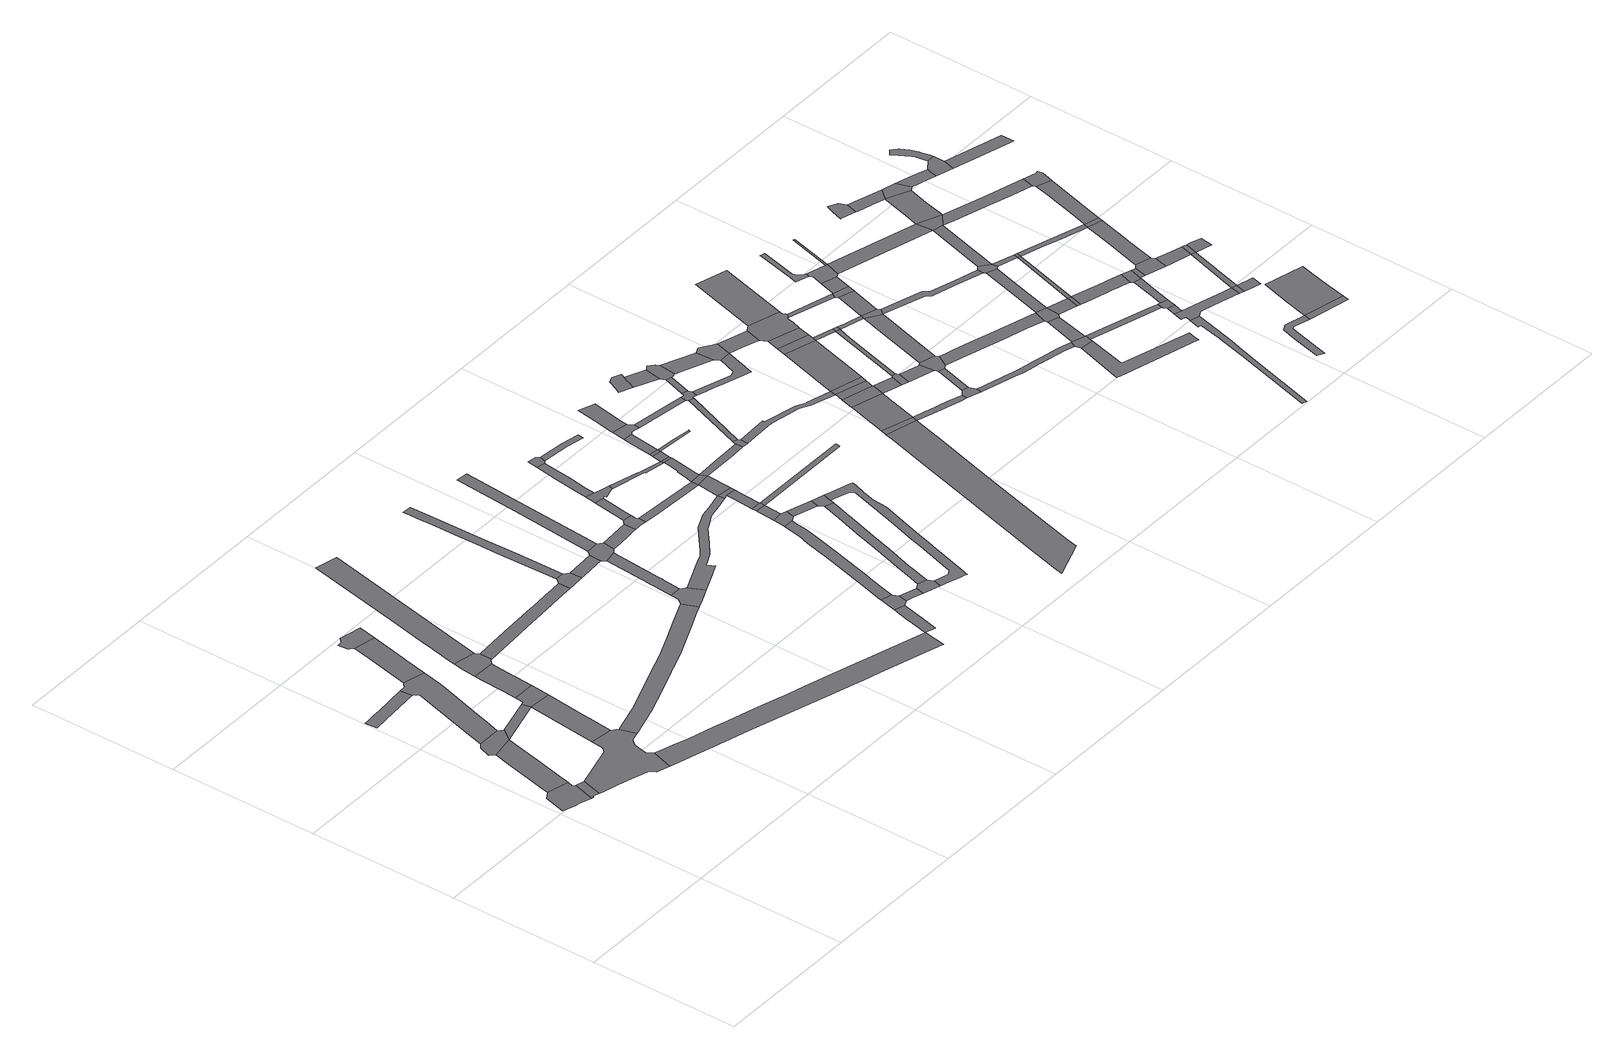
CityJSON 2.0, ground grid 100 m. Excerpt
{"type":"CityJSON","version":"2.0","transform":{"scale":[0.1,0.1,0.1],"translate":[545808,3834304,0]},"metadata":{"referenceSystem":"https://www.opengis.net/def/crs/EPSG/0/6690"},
"CityObjects":{
"road1":{"type":"Road","geometry":[{"type":"MultiSurface","lod":"1","boundaries":[[[0,1,2,3,4,5,6,7,8]]]}]},
"road2":{"type":"Road","attributes":{"RoadStructureAttribute.sectionType":"1"},"geometry":[{"type":"MultiSurface","lod":"1","boundaries":[[[6,5,9,10,11,12]]]}]},
"road3":{"type":"Road","attributes":{"RoadStructureAttribute.sectionType":"1"},"geometry":[{"type":"MultiSurface","lod":"1","boundaries":[[[13,14,15,16,17,18,19,20,0,8]]]}]},
"road4":{"type":"Road","geometry":[{"type":"MultiSurface","lod":"1","boundaries":[[[21,22,23,24,25,17,16,26,27]]]}]},
"road5":{"type":"Road","geometry":[{"type":"MultiSurface","lod":"1","boundaries":[[[28,29,30,12,11,31,32,33,34,35,36,37,38,39,40,41,42,43,44,45,46,47,48,49,50]]]}]},
"road6":{"type":"Road","attributes":{"RoadStructureAttribute.sectionType":"1"},"geometry":[{"type":"MultiSurface","lod":"1","boundaries":[[[51,52,53,54,55,56,57,58]]]}]},
"road7":{"type":"Road","attributes":{"RoadStructureAttribute.sectionType":"1"},"geometry":[{"type":"MultiSurface","lod":"1","boundaries":[[[59,60,51,58,61,62,63,21,27,64,65,66,67,68]]]}]},
"road8":{"type":"Road","attributes":{"RoadStructureAttribute.sectionType":"1"},"geometry":[{"type":"MultiSurface","lod":"1","boundaries":[[[69,26,16,70,71]]]}]},
"road9":{"type":"Road","attributes":{"RoadStructureAttribute.sectionType":"1"},"geometry":[{"type":"MultiSurface","lod":"1","boundaries":[[[71,72,73,74,28,50,75,76,77]]]}]},
"road10":{"type":"Road","geometry":[{"type":"MultiSurface","lod":"1","boundaries":[[[78,79,80,81,82,69,71,77,83]]]}]},
"road11":{"type":"Road","geometry":[{"type":"MultiSurface","lod":"1","boundaries":[[[84,85,59,68,86,87,88,89]]]}]},
"road12":{"type":"Road","attributes":{"RoadStructureAttribute.sectionType":"1"},"geometry":[{"type":"MultiSurface","lod":"1","boundaries":[[[90,91,92,78,83,93,94,95,96,97]]]}]},
"road13":{"type":"Road","geometry":[{"type":"MultiSurface","lod":"1","boundaries":[[[98,99,100,101,102,103,104,84,89,105]]]}]},
"road14":{"type":"Road","geometry":[{"type":"MultiSurface","lod":"1","boundaries":[[[106,107,108,109,90,97,110,111,112,113]]]}]},
"road15":{"type":"Road","attributes":{"RoadStructureAttribute.sectionType":"1"},"geometry":[{"type":"MultiSurface","lod":"1","boundaries":[[[114,115,116,117,118,119,106,113,120,121]]]}]},
"road16":{"type":"Road","attributes":{"RoadStructureAttribute.sectionType":"1"},"geometry":[{"type":"MultiSurface","lod":"1","boundaries":[[[122,123,124,125,126,127,128,129,130,131,132,133,41,40,134,135,136,137,138,139,140,141,142,143,144,145,146,147]]]}]},
"road17":{"type":"Road","attributes":{"RoadStructureAttribute.sectionType":"1"},"geometry":[{"type":"MultiSurface","lod":"1","boundaries":[[[148,149,150,151,152,153,154,155,48,47,156,157,158,159,160,161,162,163,164,165,166,167,168,169,170]]]}]},
"road18":{"type":"Road","attributes":{"RoadStructureAttribute.sectionType":"1"},"geometry":[{"type":"MultiSurface","lod":"1","boundaries":[[[171,172,173,174,175,176,177,112,111,178,179,180,181,182,183,184,185]]]}]},
"road19":{"type":"Road","geometry":[{"type":"MultiSurface","lod":"1","boundaries":[[[186,187,188,189,171,185,190,191,192]]]}]},
"road20":{"type":"Road","geometry":[{"type":"MultiSurface","lod":"1","boundaries":[[[193,194,195,148,170,196,197,198,199,200]]]}]},
"road21":{"type":"Road","attributes":{"RoadStructureAttribute.sectionType":"1"},"geometry":[{"type":"MultiSurface","lod":"1","boundaries":[[[201,192,191,202,203,204]]]}]},
"road22":{"type":"Road","attributes":{"RoadStructureAttribute.sectionType":"1"},"geometry":[{"type":"MultiSurface","lod":"1","boundaries":[[[205,206,207,208,209,210,211,212,213,187,186,214,215,216,217,218,219]]]}]},
"road23":{"type":"Road","attributes":{"RoadStructureAttribute.sectionType":"1"},"geometry":[{"type":"MultiSurface","lod":"1","boundaries":[[[220,221,222,223,224,225,226,227,193,200]]]}]},
"road24":{"type":"Road","geometry":[{"type":"MultiSurface","lod":"1","boundaries":[[[228,229,201,204,224,223,230,231]]]}]},
"road25":{"type":"Road","attributes":{"RoadStructureAttribute.sectionType":"1"},"geometry":[{"type":"MultiSurface","lod":"1","boundaries":[[[232,233,234,235,147,236,237,238,239]]]}]},
"road26":{"type":"Road","geometry":[{"type":"MultiSurface","lod":"1","boundaries":[[[240,241,232,239,242,243,244,245,246]]]}]},
"road27":{"type":"Road","attributes":{"RoadStructureAttribute.sectionType":"1"},"geometry":[{"type":"MultiSurface","lod":"1","boundaries":[[[247,231,230,248,249,250,251,252]]]}]},
"road28":{"type":"Road","attributes":{"RoadStructureAttribute.sectionType":"1"},"geometry":[{"type":"MultiSurface","lod":"1","boundaries":[[[253,254,229,228,255]]]}]},
"road29":{"type":"Road","attributes":{"RoadStructureAttribute.sectionType":"1"},"geometry":[{"type":"MultiSurface","lod":"1","boundaries":[[[245,244,256,257,258]]]}]},
"road30":{"type":"Road","attributes":{"RoadStructureAttribute.sectionType":"1"},"geometry":[{"type":"MultiSurface","lod":"1","boundaries":[[[259,260,261,262,263,264,265,266,267,268,269,198,197,270,271,272,273,274,275,276,277,278,279,280,281,282,283,284,285]]]}]},
"road31":{"type":"Road","geometry":[{"type":"MultiSurface","lod":"1","boundaries":[[[286,287,247,252,288,289,290,291,292,293,294]]]}]},
"road32":{"type":"Road","geometry":[{"type":"MultiSurface","lod":"1","boundaries":[[[295,258,257,296,297,298,299]]]}]},
"road33":{"type":"Road","attributes":{"RoadStructureAttribute.sectionType":"1"},"geometry":[{"type":"MultiSurface","lod":"1","boundaries":[[[300,301,302,303,304,305,306,307,308,309,310,311,240,246,312,313,314,315,316,317,318,319,320,321,322,323,324,325]]]}]},
"road34":{"type":"Road","attributes":{"RoadStructureAttribute.sectionType":"1"},"geometry":[{"type":"MultiSurface","lod":"1","boundaries":[[[326,327,286,294,328,329,330]]]}]},
"road35":{"type":"Road","geometry":[{"type":"MultiSurface","lod":"1","boundaries":[[[331,326,330,332,333,334,335,336,337,338,339,340,341]]]}]},
"road36":{"type":"Road","attributes":{"RoadStructureAttribute.sectionType":"1"},"geometry":[{"type":"MultiSurface","lod":"1","boundaries":[[[342,343,344,331,341,345,346,347,348]]]}]},
"road37":{"type":"Road","attributes":{"RoadStructureAttribute.sectionType":"1"},"geometry":[{"type":"MultiSurface","lod":"1","boundaries":[[[292,291,349,350,351]]]}]},
"road38":{"type":"Road","attributes":{"RoadStructureAttribute.sectionType":"1"},"geometry":[{"type":"MultiSurface","lod":"1","boundaries":[[[352,353,354,355,356,357,358,359,295,299,360,361,362,363,364,365,366,367,368]]]}]},
"road39":{"type":"Road","geometry":[{"type":"MultiSurface","lod":"1","boundaries":[[[369,370,300,325,371,372]]]}]},
"road40":{"type":"Road","geometry":[{"type":"MultiSurface","lod":"1","boundaries":[[[373,374,342,348,375,376,377]]]}]},
"road41":{"type":"Road","attributes":{"RoadStructureAttribute.sectionType":"1"},"geometry":[{"type":"MultiSurface","lod":"1","boundaries":[[[378,379,370,369,380,381,382,383]]]}]},
"road42":{"type":"Road","geometry":[{"type":"MultiSurface","lod":"1","boundaries":[[[384,378,383,385,386]]]}]},
"road43":{"type":"Road"},
"road44":{"type":"Road","attributes":{"RoadStructureAttribute.sectionType":"1"},"geometry":[{"type":"MultiSurface","lod":"1","boundaries":[[[387,388,389,390,391,392,393,394,395,396,397,398,399,400,401,402,403,404,405,406,407,408,409,410,411,412,413,414,415,416,417,418,298,297]]]}]},
"road45":{"type":"Road","attributes":{"RoadStructureAttribute.sectionType":"1"},"geometry":[{"type":"MultiSurface","lod":"1","boundaries":[[[419,420,384,386,421,422,423,424]]]}]},
"road46":{"type":"Road","attributes":{"RoadStructureAttribute.sectionType":"1"},"geometry":[{"type":"MultiSurface","lod":"1","boundaries":[[[425,426,338,337,427,428,429,430]]]}]},
"road47":{"type":"Road","geometry":[{"type":"MultiSurface","lod":"1","boundaries":[[[259,285,431,419,424,432]]]}]},
"road48":{"type":"Road","attributes":{"RoadStructureAttribute.sectionType":"1"},"geometry":[{"type":"MultiSurface","lod":"1","boundaries":[[[433,372,371,434,435]]]}]},
"road49":{"type":"Road","attributes":{"RoadStructureAttribute.sectionType":"1"},"geometry":[{"type":"MultiSurface","lod":"1","boundaries":[[[436,437,350,438,439,259,432]]]}]},
"road50":{"type":"Road","attributes":{"RoadStructureAttribute.sectionType":"1"},"geometry":[{"type":"MultiSurface","lod":"1","boundaries":[[[440,441,442,443,376,375]]]}]},
"road51":{"type":"Road","geometry":[{"type":"MultiSurface","lod":"1","boundaries":[[[444,351,350,437]]]}]},
"road52":{"type":"Road","attributes":{"RoadStructureAttribute.sectionType":"1"},"geometry":[{"type":"MultiSurface","lod":"1","boundaries":[[[445,446,447,448,449,450,351,444,451,452,453]]]}]},
"road53":{"type":"Road","geometry":[{"type":"MultiSurface","lod":"1","boundaries":[[[435,434,352,368,405,404]]]}]},
"road54":{"type":"Road","geometry":[{"type":"MultiSurface","lod":"1","boundaries":[[[430,429,445,453,454]]]}]},
"road55":{"type":"Road","attributes":{"RoadStructureAttribute.sectionType":"1"},"geometry":[{"type":"MultiSurface","lod":"1","boundaries":[[[455,456,430,454,457,458]]]}]},
"road56":{"type":"Road","geometry":[{"type":"MultiSurface","lod":"1","boundaries":[[[459,455,458,457,460,461]]]}]},
"road57":{"type":"Road","attributes":{"RoadStructureAttribute.sectionType":"1"},"geometry":[{"type":"MultiSurface","lod":"1","boundaries":[[[462,463,459,461,464]]]}]},
"road58":{"type":"Road","attributes":{"RoadStructureAttribute.sectionType":"1"},"geometry":[{"type":"MultiSurface","lod":"1","boundaries":[[[465,466,467,444,437,468,469,470,471]]]}]},
"road59":{"type":"Road","attributes":{"RoadStructureAttribute.sectionType":"1"},"geometry":[{"type":"MultiSurface","lod":"1","boundaries":[[[472,473,474,475,385,383,476]]]}]},
"road60":{"type":"Road","geometry":[{"type":"MultiSurface","lod":"1","boundaries":[[[477,462,464,478,479,480,481]]]}]},
"road61":{"type":"Road","attributes":{"RoadStructureAttribute.sectionType":"1"},"geometry":[{"type":"MultiSurface","lod":"1","boundaries":[[[482,483,484,485,486,461,460]]]}]},
"road62":{"type":"Road","attributes":{"RoadStructureAttribute.sectionType":"1"},"geometry":[{"type":"MultiSurface","lod":"1","boundaries":[[[487,488,489,477,481,490,491]]]}]},
"road63":{"type":"Road","geometry":[{"type":"MultiSurface","lod":"1","boundaries":[[[492,493,465,471,494,495,496,497]]]}]},
"road64":{"type":"Road","attributes":{"RoadStructureAttribute.sectionType":"1"},"geometry":[{"type":"MultiSurface","lod":"1","boundaries":[[[498,499,500,501,502,503,504,505,506,507,508,509,510,511,512,513,514,515,516,517,518]]]}]},
"road65":{"type":"Road","attributes":{"RoadStructureAttribute.sectionType":"1"},"geometry":[{"type":"MultiSurface","lod":"1","boundaries":[[[480,479,519,520]]]}]},
"road66":{"type":"Road","attributes":{"RoadStructureAttribute.sectionType":"1"},"geometry":[{"type":"MultiSurface","lod":"1","boundaries":[[[521,492,497,522]]]}]},
"road67":{"type":"Road","geometry":[{"type":"MultiSurface","lod":"1","boundaries":[[[523,524,525,526,527,528,529,530,531,532,533]]]}]},
"road68":{"type":"Road","geometry":[{"type":"MultiSurface","lod":"1","boundaries":[[[534,535,520,519,521,522,536,537,538,539,540]]]}]},
"road69":{"type":"Road","attributes":{"RoadStructureAttribute.sectionType":"1"},"geometry":[{"type":"MultiSurface","lod":"1","boundaries":[[[541,542,543,544,545,496,495,546,547,548,549,550,551,552,553,554,555,556,557,558]]]}]},
"road70":{"type":"Road","attributes":{"RoadStructureAttribute.sectionType":"1"},"geometry":[{"type":"MultiSurface","lod":"1","boundaries":[[[531,530,529,528,559,560]]]}]},
"road71":{"type":"Road","attributes":{"RoadStructureAttribute.sectionType":"1"},"geometry":[{"type":"MultiSurface","lod":"1","boundaries":[[[561,562,534,540,563]]]}]},
"road72":{"type":"Road","geometry":[{"type":"MultiSurface","lod":"1","boundaries":[[[564,565,566,560,559,561,563,567,568,569,570]]]}]},
"road73":{"type":"Road","geometry":[{"type":"MultiSurface","lod":"1","boundaries":[[[571,498,518,572]]]}]},
"road74":{"type":"Road","attributes":{"RoadStructureAttribute.sectionType":"1"},"geometry":[{"type":"MultiSurface","lod":"1","boundaries":[[[573,574,575,576,577,578,579,580,581,582,583,539,538]]]}]},
"road75":{"type":"Road","attributes":{"RoadStructureAttribute.sectionType":"1"},"geometry":[{"type":"MultiSurface","lod":"1","boundaries":[[[584,585,586,587,588,571,572,589,590,591,592,593,594]]]}]},
"road76":{"type":"Road","attributes":{"RoadStructureAttribute.sectionType":"1"},"geometry":[{"type":"MultiSurface","lod":"1","boundaries":[[[568,567,595,596]]]}]},
"road77":{"type":"Road","geometry":[{"type":"MultiSurface","lod":"1","boundaries":[[[597,598,584,594,599,600]]]}]},
"road78":{"type":"Road","attributes":{"RoadStructureAttribute.sectionType":"1"},"geometry":[{"type":"MultiSurface","lod":"1","boundaries":[[[601,597,600,602,603]]]}]},
"road79":{"type":"Road","attributes":{"RoadStructureAttribute.sectionType":"1"},"geometry":[{"type":"MultiSurface","lod":"1","boundaries":[[[604,605,606,607,608,609,572,518,610,611,612,613,614,615,616]]]}]},
"road80":{"type":"Road","geometry":[{"type":"MultiSurface","lod":"1","boundaries":[[[558,557,601,603,617]]]}]},
"road81":{"type":"Road","geometry":[{"type":"MultiSurface","lod":"1","boundaries":[[[618,596,595,619,620,580,579,621]]]}]},
"road82":{"type":"Road","attributes":{"RoadStructureAttribute.sectionType":"1"},"geometry":[{"type":"MultiSurface","lod":"1","boundaries":[[[599,594,622,623]]]}]},
"road83":{"type":"Road","attributes":{"RoadStructureAttribute.sectionType":"1"},"geometry":[{"type":"MultiSurface","lod":"1","boundaries":[[[624,625,558,617,626,627]]]}]},
"road84":{"type":"Road","geometry":[{"type":"MultiSurface","lod":"1","boundaries":[[[628,629,623,622,630,631,632,633]]]}]},
"road85":{"type":"Road","attributes":{"RoadStructureAttribute.sectionType":"1"},"geometry":[{"type":"MultiSurface","lod":"1","boundaries":[[[634,621,579,635,636,637]]]}]},
"road86":{"type":"Road","geometry":[{"type":"MultiSurface","lod":"1","boundaries":[[[638,616,615,639,640,641]]]}]},
"road87":{"type":"Road","attributes":{"RoadStructureAttribute.sectionType":"1"},"geometry":[{"type":"MultiSurface","lod":"1","boundaries":[[[642,631,630,643,644,645]]]}]},
"road88":{"type":"Road","geometry":[{"type":"MultiSurface","lod":"1","boundaries":[[[646,624,627,647,648]]]}]},
"road89":{"type":"Road","attributes":{"RoadStructureAttribute.sectionType":"1"},"geometry":[{"type":"MultiSurface","lod":"1","boundaries":[[[649,638,641,650]]]}]},
"road90":{"type":"Road","attributes":{"RoadStructureAttribute.sectionType":"1"},"geometry":[{"type":"MultiSurface","lod":"1","boundaries":[[[651,646,648,652]]]}]},
"road91":{"type":"Road","attributes":{"RoadStructureAttribute.sectionType":"1"},"geometry":[{"type":"MultiSurface","lod":"1","boundaries":[[[653,628,633,654,655]]]}]},
"road92":{"type":"Road","geometry":[{"type":"MultiSurface","lod":"1","boundaries":[[[656,657,637,636,658,651,652,659,660,661,662,663,664,665,666,667,668]]]}]},
"road93":{"type":"Road","geometry":[{"type":"MultiSurface","lod":"1","boundaries":[[[669,645,644,670,671,649,650,672,673,674,675,676]]]}]},
"road94":{"type":"Road","attributes":{"RoadStructureAttribute.sectionType":"1"},"geometry":[{"type":"MultiSurface","lod":"1","boundaries":[[[647,627,653,677]]]}]},
"road95":{"type":"Road","geometry":[{"type":"MultiSurface","lod":"1","boundaries":[[[677,653,655,678]]]}]},
"road96":{"type":"Road","attributes":{"RoadStructureAttribute.sectionType":"1"},"geometry":[{"type":"MultiSurface","lod":"1","boundaries":[[[679,680,681,682,683,684,685,686,687,640,639,688,689,690,691,692,693,694,695,696,697]]]}]},
"road97":{"type":"Road","attributes":{"RoadStructureAttribute.sectionType":"1"},"geometry":[{"type":"MultiSurface","lod":"1","boundaries":[[[698,699,700,701,702,703,704,669,676,705]]]}]},
"road98":{"type":"Road","attributes":{"RoadStructureAttribute.sectionType":"1"},"geometry":[{"type":"MultiSurface","lod":"1","boundaries":[[[706,656,668,707]]]}]},
"road99":{"type":"Road","attributes":{"RoadStructureAttribute.sectionType":"1"},"geometry":[{"type":"MultiSurface","lod":"1","boundaries":[[[708,678,655,698,709]]]}]},
"road100":{"type":"Road","attributes":{"RoadStructureAttribute.sectionType":"1"},"geometry":[{"type":"MultiSurface","lod":"1","boundaries":[[[664,663,710,711]]]}]},
"road101":{"type":"Road","geometry":[{"type":"MultiSurface","lod":"1","boundaries":[[[709,698,705,712,713,714,715]]]}]},
"road102":{"type":"Road","attributes":{"RoadStructureAttribute.sectionType":"1"},"geometry":[{"type":"MultiSurface","lod":"1","boundaries":[[[716,717,718,719,720,675,674,721,722,723,724,725,726,727,728]]]}]},
"road103":{"type":"Road","attributes":{"RoadStructureAttribute.sectionType":"1"},"geometry":[{"type":"MultiSurface","lod":"1","boundaries":[[[729,709,715,730]]]}]},
"road104":{"type":"Road","geometry":[{"type":"MultiSurface","lod":"1","boundaries":[[[711,710,731,732,729,730,733,734]]]}]},
"road105":{"type":"Road","geometry":[{"type":"MultiSurface","lod":"1","boundaries":[[[697,696,735,736,737,738,739,740,741]]]}]},
"road106":{"type":"Road","attributes":{"RoadStructureAttribute.sectionType":"1"},"geometry":[{"type":"MultiSurface","lod":"1","boundaries":[[[742,743,734,733,744,745]]]}]},
"road107":{"type":"Road","attributes":{"RoadStructureAttribute.sectionType":"1"},"geometry":[{"type":"MultiSurface","lod":"1","boundaries":[[[746,747,748,749,750,751,752,753,754,755]]]}]},
"road108":{"type":"Road","attributes":{"RoadStructureAttribute.sectionType":"1"},"geometry":[{"type":"MultiSurface","lod":"1","boundaries":[[[736,756,757,758,759,760,761,762,763,764,765,737]]]}]},
"road109":{"type":"Road","attributes":{"RoadStructureAttribute.sectionType":"1"},"geometry":[{"type":"MultiSurface","lod":"1","boundaries":[[[766,741,740,767]]]}]},
"road110":{"type":"Road","geometry":[{"type":"MultiSurface","lod":"1","boundaries":[[[768,769,751,750,770,771,742,745,744,772,773,774,775]]]}]},
"road111":{"type":"Road","attributes":{"RoadStructureAttribute.sectionType":"1"},"geometry":[{"type":"MultiSurface","lod":"1","boundaries":[[[776,777,778,779,780,713,712,781,782,783,784,785,786,787,788]]]}]},
"road112":{"type":"Road","geometry":[{"type":"MultiSurface","lod":"1","boundaries":[[[728,727,766,767,789,790,791]]]}]},
"road113":{"type":"Road","attributes":{"RoadStructureAttribute.sectionType":"1"},"geometry":[{"type":"MultiSurface","lod":"1","boundaries":[[[792,793,794,795,796,797,798,799,800,801,802,803,804,805,806,807]]]}]},
"road114":{"type":"Road","attributes":{"RoadStructureAttribute.sectionType":"1"},"geometry":[{"type":"MultiSurface","lod":"1","boundaries":[[[808,775,774,809]]]}]},
"road115":{"type":"Road","attributes":{"RoadStructureAttribute.sectionType":"1"},"geometry":[{"type":"MultiSurface","lod":"1","boundaries":[[[810,739,738,811,812,813]]]}]},
"road116":{"type":"Road","attributes":{"RoadStructureAttribute.sectionType":"1"},"geometry":[{"type":"MultiSurface","lod":"1","boundaries":[[[790,789,814,815,816,817]]]}]},
"road117":{"type":"Road","attributes":{"RoadStructureAttribute.sectionType":"1"},"geometry":[{"type":"MultiSurface","lod":"1","boundaries":[[[818,819,791,790,820,821,822]]]}]},
"road118":{"type":"Road","geometry":[{"type":"MultiSurface","lod":"1","boundaries":[[[817,816,823,824]]]}]},
"road119":{"type":"Road","attributes":{"RoadStructureAttribute.sectionType":"1"},"geometry":[{"type":"MultiSurface","lod":"1","boundaries":[[[774,773,825,826,827]]]}]},
"road120":{"type":"Road","geometry":[{"type":"MultiSurface","lod":"1","boundaries":[[[828,829,830,788,787,818,822,831,832,833,834]]]}]},
"road121":{"type":"Road","geometry":[{"type":"MultiSurface","lod":"1","boundaries":[[[835,836,837,838,839]]]}]},
"road122":{"type":"Road","attributes":{"RoadStructureAttribute.sectionType":"1"},"geometry":[{"type":"MultiSurface","lod":"1","boundaries":[[[840,817,824,841]]]}]},
"road123":{"type":"Road","geometry":[{"type":"MultiSurface","lod":"1","boundaries":[[[842,813,812,843,835,839,844,845,846,847]]]}]},
"road124":{"type":"Road","attributes":{"RoadStructureAttribute.sectionType":"1"},"geometry":[{"type":"MultiSurface","lod":"1","boundaries":[[[848,849,850,851,852,824,823,853,854,855,856,857,858,859,860]]]}]},
"road125":{"type":"Road","attributes":{"RoadStructureAttribute.sectionType":"1"},"geometry":[{"type":"MultiSurface","lod":"1","boundaries":[[[861,862,863,864,865,866,867,868,869,870,871,872]]]}]},
"road126":{"type":"Road","attributes":{"RoadStructureAttribute.sectionType":"1"},"geometry":[{"type":"MultiSurface","lod":"1","boundaries":[[[873,874,834,833,840,875]]]}]},
"road127":{"type":"Road","attributes":{"RoadStructureAttribute.sectionType":"1"},"geometry":[{"type":"MultiSurface","lod":"1","boundaries":[[[837,876,877,878,792,807,879,880,881,882,883,884,885,886,887,888,838]]]}]},
"road128":{"type":"Road","attributes":{"RoadStructureAttribute.sectionType":"1"},"geometry":[{"type":"MultiSurface","lod":"1","boundaries":[[[889,890,891,847,846,892,893,894]]]}]},
"road129":{"type":"Road","attributes":{"RoadStructureAttribute.sectionType":"1"},"geometry":[{"type":"MultiSurface","lod":"1","boundaries":[[[826,828,834,895,896]]]}]},
"road130":{"type":"Road","geometry":[{"type":"MultiSurface","lod":"1","boundaries":[[[875,840,841,897]]]}]},
"road131":{"type":"Road","geometry":[{"type":"MultiSurface","lod":"1","boundaries":[[[898,860,859,899,889,894,900,901]]]}]},
"road132":{"type":"Road","geometry":[{"type":"MultiSurface","lod":"1","boundaries":[[[902,903,904,905,906,907,908,909]]]}]},
"road133":{"type":"Road","attributes":{"RoadStructureAttribute.sectionType":"1"},"geometry":[{"type":"MultiSurface","lod":"1","boundaries":[[[901,900,910,911]]]}]},
"road134":{"type":"Road","geometry":[{"type":"MultiSurface","lod":"1","boundaries":[[[827,826,896,912]]]}]},
"road135":{"type":"Road","geometry":[{"type":"MultiSurface","lod":"1","boundaries":[[[884,883,913,914]]]}]},
"road136":{"type":"Road","geometry":[{"type":"MultiSurface","lod":"1","boundaries":[[[872,871,915,916,917]]]}]},
"road137":{"type":"Road","geometry":[{"type":"MultiSurface","lod":"1","boundaries":[[[918,911,910,919,920,921,922,923,924,925]]]}]},
"road138":{"type":"Road","attributes":{"RoadStructureAttribute.sectionType":"1"},"geometry":[{"type":"MultiSurface","lod":"1","boundaries":[[[908,907,926,927,928,929,930]]]}]},
"road139":{"type":"Road","attributes":{"RoadStructureAttribute.sectionType":"1"},"geometry":[{"type":"MultiSurface","lod":"1","boundaries":[[[931,914,913,932,933,934]]]}]},
"road140":{"type":"Road","attributes":{"RoadStructureAttribute.sectionType":"1"},"geometry":[{"type":"MultiSurface","lod":"1","boundaries":[[[897,841,935,936,937,938,939]]]}]},
"road141":{"type":"Road","attributes":{"RoadStructureAttribute.sectionType":"1"},"geometry":[{"type":"MultiSurface","lod":"1","boundaries":[[[929,940,941,942,827,912,943,944,945,946]]]}]},
"road142":{"type":"Road","attributes":{"function":"1"},"geometry":[{"type":"MultiSurface","lod":"1","boundaries":[[[947,948,949,872,917,950,951,952]]]}]},
"road143":{"type":"Road","attributes":{"RoadStructureAttribute.sectionType":"1"},"geometry":[{"type":"MultiSurface","lod":"1","boundaries":[[[953,884,914,954]]]}]},
"road144":{"type":"Road","attributes":{"RoadStructureAttribute.sectionType":"1"},"geometry":[{"type":"MultiSurface","lod":"1","boundaries":[[[955,956,957,958,922,921,920,919,959,960,953,961]]]}]},
"road145":{"type":"Road","attributes":{"RoadStructureAttribute.sectionType":"1"},"geometry":[{"type":"MultiSurface","lod":"1","boundaries":[[[938,962,963,964,965,966,918,925,967,968,969,970,971,972]]]}]},
"road146":{"type":"Road","geometry":[{"type":"MultiSurface","lod":"1","boundaries":[[[930,929,946,973,974]]]}]},
"road147":{"type":"Road","geometry":[{"type":"MultiSurface","lod":"1","boundaries":[[[975,961,953,954,976]]]}]},
"road148":{"type":"Road","attributes":{"RoadStructureAttribute.sectionType":"1"},"geometry":[{"type":"MultiSurface","lod":"1","boundaries":[[[977,912,896,978,979,980,981,982,983]]]}]},
"road149":{"type":"Road","geometry":[{"type":"MultiSurface","lod":"1","boundaries":[[[939,938,972,984,985]]]}]},
"road150":{"type":"Road","attributes":{"RoadStructureAttribute.sectionType":"1"},"geometry":[{"type":"MultiSurface","lod":"1","boundaries":[[[986,987,988,976,954,989,990]]]}]},
"road151":{"type":"Road","attributes":{"RoadStructureAttribute.sectionType":"1"},"geometry":[{"type":"MultiSurface","lod":"1","boundaries":[[[991,974,973,992,993,994]]]}]},
"road152":{"type":"Road","attributes":{"RoadStructureAttribute.sectionType":"1"},"geometry":[{"type":"MultiSurface","lod":"1","boundaries":[[[995,996,997,998,985,984,999,1000]]]}]},
"road153":{"type":"Road","geometry":[{"type":"MultiSurface","lod":"1","boundaries":[[[1001,1002,1003,994,993,992,1004,1005,1006]]]}]},
"road154":{"type":"Road","attributes":{"RoadStructureAttribute.sectionType":"1"},"geometry":[{"type":"MultiSurface","lod":"1","boundaries":[[[1007,1008,1009,1010,1011,1012,1013,1014,1015,1016,1017,1018,1019,1020,1021,1022,1023,1024,1025,1026,1027,1003,1002]]]}]},
"road155":{"type":"Road","geometry":[{"type":"MultiSurface","lod":"1","boundaries":[[[1028,1029,1030,1031,983,982,995,1000,1032,1033]]]}]},
"road156":{"type":"Road","attributes":{"RoadStructureAttribute.sectionType":"1"},"geometry":[{"type":"MultiSurface","lod":"1","boundaries":[[[1006,1005,1004,1034,1035,1036]]]}]}
},
"vertices":[
[118,1181,0],[73,1153,0],[31,1008,0],[122,981,0],[145,975,0],[227,951,0],[268,1096,0],[255,1109,0],[264,1146,0],
[240,947,0],[244,957,0],[289,944,0],[328,1080,0],
[289,1250,0],[322,1387,0],[357,1548,0],[382,1657,0],[222,1628,0],[196,1517,0],[164,1379,0],[131,1236,0],
[252,1761,0],[226,1741,0],[223,1738,0],[195,1661,0],[196,1660,0],[439,1735,0],[407,1760,0],
[651,1270,0],[642,1189,0],[617,1158,0],[308,939,0],[416,909,0],[509,883,0],[580,862,0],[588,859,0],[625,848,0],[635,832,0],[648,810,0],[719,789,0],[737,783,0],[781,928,0],[754,971,0],[774,1062,0],[808,1101,0],[828,1107,0],[830,1108,0],[869,1118,0],[839,1223,0],[827,1233,0],[801,1253,0],
[375,2428,0],[147,2409,0],[103,2406,0],[51,2402,0],[10,2398,0],[16,2318,0],[110,2326,0],[382,2348,0],
[445,2457,0],[414,2432,0],[383,2349,0],[412,2318,0],[279,1864,0],[439,1865,0],[473,1981,0],[527,2165,0],[563,2289,0],[592,2425,0],
[689,1804,0],[420,1668,0],[704,1748,0],
[703,1736,0],[672,1456,0],[670,1434,0],[819,1417,0],[825,1475,0],[854,1738,0],
[719,1868,0],[717,1868,0],[713,1821,0],[711,1810,0],[700,1807,0],[868,1869,0],
[535,2874,0],[509,2754,0],[595,2439,0],[625,2576,0],[632,2612,0],[682,2845,0],
[740,2174,0],[737,2127,0],[725,1958,0],[876,1980,0],[877,1993,0],[878,2010,0],[882,2061,0],[889,2171,0],
[562,2998,0],[536,2971,0],[534,2971,0],[518,2969,0],[502,2967,0],[509,2905,0],[516,2897,0],[708,2967,0],
[762,2339,0],[748,2270,0],[746,2250,0],[740,2179,0],[919,2199,0],[926,2199,0],[927,2280,0],[909,2311,0],
[1007,3513,0],[1004,3501,0],[874,2883,0],[814,2594,0],[798,2518,0],[770,2384,0],[1004,2760,0],[1157,3481,0],
[2614,401,0],[2407,460,0],[2024,570,0],[1798,635,0],[1649,677,0],[1641,679,0],[1461,731,0],[1276,783,0],[1189,808,0],[1013,857,0],[907,889,0],[830,912,0],[832,755,0],[883,740,0],[1028,698,0],[1271,631,0],[1493,566,0],[1608,533,0],[1825,470,0],[2006,418,0],[2045,406,0],[2156,374,0],[2475,285,0],[2583,254,0],[2594,250,0],[2619,400,0],
[1992,1666,0],[1855,1606,0],[1672,1524,0],[1533,1465,0],[1373,1406,0],[1197,1340,0],[1040,1281,0],[885,1236,0],[899,1127,0],[999,1157,0],[1096,1185,0],[1156,1207,0],[1214,1228,0],[1325,1270,0],[1451,1318,0],[1475,1327,0],[1485,1331,0],[1609,1377,0],[1699,1416,0],[1744,1436,0],[1856,1486,0],[1983,1543,0],[2035,1565,0],
[1726,2332,0],[1607,2324,0],[1605,2324,0],[1516,2319,0],[1400,2311,0],[1224,2300,0],[1067,2290,0],[1050,2207,0],[1152,2214,0],[1293,2224,0],[1440,2233,0],[1546,2240,0],[1612,2245,0],[1652,2247,0],[1728,2252,0],
[1812,2368,0],[1751,2364,0],[1751,2362,0],[1749,2360,0],[1762,2254,0],[1847,2259,0],[1842,2340,0],
[2022,1757,0],[2018,1698,0],[1999,1674,0],[2070,1580,0],[2185,1631,0],[2133,1728,0],[2128,1732,0],[2101,1754,0],
[2043,2352,0],[1874,2261,0],[1998,2268,0],[2039,2270,0],
[1724,3440,0],[1725,3388,0],[1726,3341,0],[1730,3216,0],[1733,3074,0],[1737,2928,0],[1741,2780,0],[1744,2636,0],[1748,2489,0],[1808,2525,0],[1803,2702,0],[1799,2889,0],[1794,3051,0],[1789,3225,0],[1784,3435,0],
[2112,1882,0],[2113,1891,0],[2115,1916,0],[2144,2259,0],[2060,2241,0],[2035,1923,0],[2035,1920,0],[2032,1881,0],
[2151,2385,0],[2069,2382,0],[2172,2280,0],[2184,2361,0],
[2681,667,0],[2675,645,0],[2654,562,0],[2642,507,0],[2685,380,0],[2686,382,0],[2713,489,0],[2752,649,0],
[2710,785,0],[2702,750,0],[2756,651,0],[2777,662,0],[2791,669,0],[2805,727,0],[2783,767,0],
[2393,2374,0],[2180,2281,0],[2240,2284,0],[2322,2290,0],[2372,2293,0],[2397,2295,0],
[2153,3381,0],[2116,2938,0],[2232,3373,0],
[2840,655,0],[2904,635,0],[2921,692,0],
[2927,2118,0],[2921,2117,0],[2870,2105,0],[2813,2091,0],[2740,2076,0],[2624,2025,0],[2573,1981,0],[2460,1885,0],[2421,1853,0],[2359,1828,0],[2336,1818,0],[2272,1670,0],[2317,1689,0],[2379,1717,0],[2398,1726,0],[2371,1772,0],[2382,1777,0],[2462,1818,0],[2466,1820,0],[2545,1886,0],[2646,1973,0],[2674,1988,0],[2754,2030,0],[2814,2043,0],[2823,2045,0],[2846,2050,0],[2932,2071,0],
[2423,2402,0],[2412,2392,0],[2421,2296,0],[2439,2296,0],[2470,2294,0],[2486,2293,0],[2489,2344,0],[2481,2365,0],[2484,2394,0],
[2959,713,0],[2936,625,0],[3020,600,0],[3038,657,0],[3016,695,0],
[2931,1642,0],[2912,1547,0],[2906,1517,0],[2897,1488,0],[2895,1480,0],[2884,1440,0],[2837,1255,0],[2816,1175,0],[2799,1112,0],[2756,953,0],[2717,811,0],[2715,805,0],[2815,889,0],[2850,1014,0],[2871,1090,0],[2877,1112,0],[2902,1205,0],[2913,1251,0],[2936,1338,0],[2955,1411,0],[2980,1510,0],[2982,1523,0],[2985,1554,0],[2990,1589,0],[2994,1622,0],[2998,1641,0],
[2454,2627,0],[2449,2594,0],[2490,2438,0],[2503,2533,0],[2514,2618,0],
[2465,2705,0],[2524,2622,0],[2530,2625,0],[2535,2627,0],[2541,2613,0],[2608,2630,0],[2620,2633,0],[2628,2663,0],[2575,2677,0],[2534,2687,0],[2525,2690,0],
[2521,3092,0],[2499,2939,0],[2472,2758,0],[2535,2761,0],[2554,2887,0],[2571,3017,0],[2580,3083,0],
[2570,2287,0],[2945,2264,0],[2946,2316,0],
[3218,1574,0],[3179,1445,0],[3128,1277,0],[3077,1109,0],[3068,1078,0],[3024,931,0],[3007,875,0],[2986,806,0],[3034,758,0],[3056,833,0],[3060,846,0],[3063,857,0],[3120,1042,0],[3165,1190,0],[3209,1337,0],[3239,1437,0],[3276,1555,0],
[3010,1729,0],[2940,1723,0],[3033,1660,0],[3050,1717,0],
[2531,3166,0],[2526,3125,0],[2597,3096,0],[2605,3136,0],[2590,3158,0],
[2950,1856,0],[2948,1835,0],[3014,1761,0],[3014,1770,0],[3015,1780,0],[3018,1851,0],
[2951,1890,0],[3022,1886,0],[3022,1888,0],
[3078,582,0],[3153,560,0],[3187,550,0],[3198,546,0],[3205,569,0],[3215,605,0],[3277,807,0],[3313,925,0],[3334,993,0],[3369,1110,0],[3426,1297,0],[3434,1394,0],[3460,1481,0],[3485,1558,0],[3493,1585,0],[3478,1590,0],[3351,1628,0],[3302,1643,0],[3285,1585,0],[3314,1577,0],[3409,1548,0],[3428,1514,0],[3369,1317,0],[3367,1310,0],[3322,1160,0],[3320,1156,0],[3271,997,0],[3270,994,0],[3247,915,0],[3203,765,0],[3168,649,0],[3132,629,0],
[2964,2079,0],[2961,2013,0],[3022,1890,0],[3020,1891,0],[3026,1999,0],[3031,2075,0],
[2823,2609,0],[2824,2612,0],[2856,2581,0],[2854,2575,0],[2992,2552,0],[2992,2569,0],
[2958,2078,0],[3033,2104,0],
[3104,1701,0],[3198,1610,0],[3215,1668,0],
[3035,2125,0],[3045,2276,0],[2946,2263,0],[2946,2258,0],
[2782,3077,0],[2901,3056,0],[2908,3095,0],[2788,3117,0],
[3024,2323,0],
[2995,2551,0],[2990,2512,0],[2979,2436,0],[2972,2437,0],[2954,2354,0],[2949,2328,0],[3030,2368,0],[3047,2491,0],[3054,2543,0],
[3056,2560,0],
[3002,2637,0],[2994,2580,0],[3066,2628,0],[3002,2636,0],
[3005,2661,0],[3066,2632,0],[3069,2652,0],
[3031,2862,0],[3029,2845,0],[3096,2858,0],
[3380,2335,0],[3254,2331,0],[3240,2331,0],[3102,2277,0],[3190,2279,0],[3293,2282,0],[3382,2285,0],
[3720,1853,0],[3724,1869,0],[3727,1885,0],[3724,1885,0],[3020,1851,0],
[3043,2952,0],[3114,2872,0],[3170,2863,0],[3175,2903,0],[3152,2937,0],
[3318,2611,0],[3320,2619,0],[3323,2626,0],[3321,2626,0],[3200,2640,0],
[3091,3236,0],[3070,3106,0],[3045,2963,0],[3160,2985,0],[3196,3197,0],
[3389,2361,0],[3383,2342,0],[3397,2285,0],[3427,2286,0],[3426,2335,0],[3419,2350,0],
[3967,1710,0],[3951,1648,0],[3943,1620,0],[3906,1485,0],[3844,1262,0],[3796,1089,0],[3760,960,0],[3716,801,0],[3660,601,0],[3611,420,0],[3559,234,0],[3547,190,0],[3530,125,0],[3787,216,0],[3802,289,0],[3852,473,0],[3921,722,0],[4022,1088,0],[4119,1439,0],[4175,1640,0],[4179,1653,0],
[3534,2810,0],[3540,2849,0],
[3544,2795,0],[3578,2782,0],
[3453,3271,0],[3412,3256,0],[3381,3188,0],[3381,3187,0],[3367,3157,0],[3451,3119,0],[3473,3169,0],[3474,3171,0],[3496,3220,0],[3502,3234,0],[3508,3249,0],
[3574,2868,0],[3566,2845,0],[3583,2797,0],[3585,2797,0],[3609,2789,0],[3620,2828,0],[3612,2855,0],
[3936,2254,0],[3934,2250,0],[3873,2284,0],[3646,2334,0],[3645,2345,0],[3498,2287,0],[3621,2290,0],[3652,2291,0],[3654,2291,0],[3656,2291,0],[3736,2277,0],[3865,2254,0],[3926,2221,0],[3927,2219,0],[4003,2195,0],[4039,2185,0],[4093,2169,0],[4103,2209,0],
[3605,3050,0],[3628,3161,0],
[3622,3014,0],[3600,2947,0],[3660,3003,0],
[3662,3182,0],[3654,3177,0],[3632,3163,0],[3698,3012,0],[3709,3126,0],[3706,3132,0],[3697,3152,0],
[3979,1752,0],[4190,1691,0],
[3675,2769,0],[3732,2752,0],[3773,2739,0],[3874,2708,0],[3896,2701,0],[3973,2678,0],[4038,2885,0],[3955,2879,0],[3916,2762,0],[3880,2747,0],[3685,2809,0],
[4054,2022,0],[4047,1997,0],[4033,1946,0],[4032,1942,0],[4020,1901,0],[4190,1693,0],[4192,1701,0],[4248,1903,0],[4252,1916,0],[4261,1948,0],[4265,1964,0],
[3935,2914,0],[3930,3035,0],
[4078,2109,0],[4069,2079,0],[4288,2049,0],[4287,2050,0],
[4095,2169,0],[4288,2054,0],[4303,2110,0],
[4495,1605,0],[4493,1606,0],[4432,1625,0],[4295,1662,0],[4289,1663,0],[4283,1665,0],[4282,1624,0],[4284,1623,0],[4481,1567,0],[4487,1566,0],[4495,1563,0],[4520,1557,0],[4525,1596,0],
[4315,2151,0],
[3971,3055,0],[3937,2912,0],[3954,2881,0],[4066,2990,0],
[4393,1926,0],[4418,2013,0],
[4221,2628,0],[4108,2227,0],[4431,2564,0],[4432,2569,0],
[4429,2022,0],[4428,2020,0],[4441,1913,0],[4466,1999,0],[4458,2014,0],[4456,2018,0],
[4154,2964,0],[4125,2859,0],[4238,2823,0],[4267,2930,0],
[4562,1624,0],[4616,1530,0],[4620,1567,0],[4605,1612,0],
[4601,1961,0],[4466,1905,0],[4615,1863,0],[4604,1960,0],
[4239,2692,0],[4439,2596,0],[4449,2632,0],
[4623,1837,0],[4665,1826,0],
[4263,2776,0],[4472,2715,0],
[4568,2528,0],[4569,2429,0],[4598,2521,0],
[4310,2956,0],[4271,2932,0],[4241,2822,0],[4488,2773,0],[4501,2817,0],[4503,2825,0],[4511,2823,0],[4512,2822,0],[4530,2848,0],[4527,2855,0],[4524,2860,0],[4517,2873,0],[4523,2894,0],
[4624,1972,0],[4620,1846,0],[4622,1838,0],[4665,1827,0],[4672,1831,0],[4690,1842,0],[4738,1922,0],[4727,1946,0],
[4577,2557,0],
[4606,2548,0],
[5212,1433,0],[5164,1442,0],[5089,1456,0],[5029,1468,0],[4971,1478,0],[4921,1487,0],[4857,1504,0],[4854,1505,0],[4625,1565,0],[4847,1466,0],[4904,1450,0],[4992,1432,0],[5024,1426,0],[5032,1424,0],[5082,1414,0],[5159,1397,0],[5207,1390,0],[5280,1369,0],[5298,1409,0],
[4765,2479,0],[4763,2473,0],[4763,2472,0],[4736,2375,0],[4709,2280,0],[4698,2240,0],[4668,2131,0],[4860,2415,0],
[4441,3429,0],[4653,3371,0],
[4663,2532,0],[4772,2504,0],
[4821,2731,0],[4839,2761,0],
[4860,2417,0],[4891,2454,0],[4884,2463,0],[4876,2471,0],
[5260,1775,0],[5118,1815,0],[4952,1862,0],[4834,1894,0],[4786,1908,0],[4697,1840,0],[4803,1810,0],[4925,1776,0],[5079,1733,0],[5249,1687,0],[5352,1657,0],[5364,1653,0],[5397,1736,0],
[4833,2711,0],[4937,2681,0],
[4824,2727,0],[4828,2719,0],[4951,2728,0],[4847,2758,0],
[5283,1355,0],[5289,1331,0],[5380,1320,0],[5384,1339,0],[5393,1379,0],[5391,1380,0],[5305,1408,0],
[4878,2868,0],[4847,2760,0],[4983,2838,0],[4879,2868,0],
[4876,3305,0],[4878,3305,0],[4815,3044,0],[4804,2996,0],[4889,2969,0],[4899,2994,0],[4881,3001,0],[4852,3044,0],[4848,3049,0],[4910,3297,0],
[5198,1025,0],[5190,1000,0],[5209,995,0],[5753,850,0],[5754,849,0],[5764,891,0],[5774,932,0],[5316,1060,0],[5316,1077,0],[5343,1177,0],
[5369,1629,0],[5445,1605,0],
[5022,2958,0],[4914,2988,0],[4900,2953,0],[4902,2950,0],[4989,2841,0],[5006,2850,0],[5041,2952,0],[5031,2955,0],
[5363,2287,0],[5193,2332,0],[5192,2333,0],[5188,2340,0],[5167,2369,0],[4869,2414,0],[5145,2329,0],[5164,2305,0],[5168,2299,0],[5175,2297,0],[5353,2248,0],[5516,2203,0],[5518,2245,0],
[5465,1626,0],[5471,1715,0],[5400,1735,0],
[5873,998,0],[5852,925,0],[5872,921,0],[5836,762,0],[5834,756,0],[5830,736,0],[5785,564,0],[5633,16,0],[5663,8,0],[5726,232,0],[5788,453,0],[5832,602,0],[5860,695,0],[5875,752,0],[5934,979,0],[5934,981,0],
[5107,3246,0],[5118,3243,0],
[5829,1252,0],[5818,1214,0],[5869,1199,0],[5880,1237,0],
[5467,1625,0],[5473,1623,0],[5590,1590,0],[5615,1675,0],
[5526,2189,0],[5450,1915,0],[5524,1916,0],[5524,1917,0],[5594,2164,0],
[5613,1583,0],[5637,1669,0],
[5658,2673,0],[5663,2672,0],[5652,2786,0],
[5547,2264,0],[5542,2261,0],[5540,2259,0],[5599,2166,0],[5608,2171,0],[5614,2174,0],[5608,2212,0],
[5883,1169,0],[5875,1141,0],[5865,1106,0],[5914,1092,0],[5932,1156,0],
[5749,2135,0],[5769,2130,0],
[5890,1234,0],[5872,1193,0],[5944,1200,0],[5946,1208,0],[5949,1218,0],[5900,1231,0],
[5917,1590,0],[5881,1600,0],[5822,1617,0],[5649,1666,0],[5645,1667,0],[5647,1573,0],[5749,1544,0],[5798,1531,0],[5823,1524,0],[5873,1510,0],[5900,1502,0],[5951,1488,0],[5977,1572,0],
[6165,545,0],[6122,523,0],[6094,422,0],[6043,226,0],[6065,215,0],[6086,204,0],[6087,209,0],[6144,422,0],[6163,491,0],[6183,495,0],[6289,466,0],[6301,510,0],
[5614,2210,0],[5611,2211,0],[5759,2166,0],
[5849,1044,0],[5879,1036,0],[5883,1035,0],[5969,1000,0],[5976,1004,0],[5991,1000,0],[6121,964,0],[6241,931,0],[6259,998,0],[6247,1001,0],[6205,1012,0],[6199,1014,0],[6048,1056,0],
[5964,1467,0],[5919,1297,0],[5908,1260,0],[5957,1247,0],[5984,1348,0],[6016,1460,0],
[5609,2217,0],[5731,2655,0],
[5778,2160,0],
[6003,1564,0],[5958,1476,0],[6017,1467,0],[6043,1552,0],
[5478,3282,0],[5473,3271,0],[5454,3230,0],[5432,3154,0],[5443,3151,0],[5535,3125,0],[5557,3203,0],[5539,3254,0],
[6052,1458,0],[6075,1543,0],
[5811,2719,0],
[6275,922,0],[6293,989,0],
[6572,407,0],[6576,426,0],[6581,449,0],
[6100,1560,0],[6193,1419,0],[6200,1443,0],[6200,1445,0],[6217,1508,0],[6208,1524,0],[6208,1525,0],[6203,1534,0],
[5546,3121,0],[5681,3083,0],[5682,3083,0],[5734,3069,0],[5788,3135,0],
[6296,988,0],[6305,914,0],[6387,891,0],[6404,959,0],
[5902,2089,0],[6008,2055,0],[6048,2041,0],[6217,1995,0],[6227,2025,0],
[5729,3053,0],[5673,2859,0],[5653,2791,0],[5816,2738,0],[5817,2741,0],[5847,2864,0],[5887,3000,0],
[6400,869,0],[6346,675,0],[6306,529,0],[6610,579,0],[6643,725,0],[6663,802,0],
[6369,1372,0],[6401,1363,0],
[6362,1467,0],[6325,1477,0],[6264,1495,0],[6238,1502,0],[6230,1409,0],[6366,1373,0],[6393,1458,0],
[6216,1991,0],[6200,1922,0],[6167,1806,0],[6136,1692,0],[6111,1601,0],[6225,1620,0],[6255,1733,0],[6264,1767,0],[6284,1840,0],[6307,1923,0],[6319,1968,0],
[5913,3015,0],[5883,3109,0],
[6413,1452,0],[6426,1449,0],
[6088,2638,0],[5812,2632,0],[5926,2598,0],[6048,2562,0],[6196,2520,0],[6336,2480,0],[6360,2561,0],
[6327,1998,0],[6229,2025,0],
[6500,1427,0],[6465,1438,0],[6443,1444,0],[6510,1334,0],[6524,1420,0],
[6027,3069,0],[6079,2969,0],[6093,3020,0],[6101,3047,0],
[6349,2460,0],[6316,2340,0],[6254,2111,0],[6232,2033,0],[6361,2124,0],[6446,2425,0],
[6219,3045,0],[6220,3094,0],[6164,3091,0],[6195,2937,0],[6206,2976,0],[6217,3016,0],
[6215,3120,0],[6206,3167,0],[6203,3185,0],[6193,3211,0],[6183,3242,0],[6170,3266,0],[6157,3290,0],[6154,3294,0],[6135,3311,0],[6115,3329,0],[6077,3299,0],[6082,3294,0],[6085,3289,0],[6098,3271,0],[6107,3258,0],[6115,3244,0],[6125,3226,0],[6136,3206,0],[6144,3189,0],[6151,3171,0],[6164,3103,0],
[6453,2537,0],[6446,2536,0],[6445,2536,0],[6442,2537,0],[6470,2509,0],[6463,2540,0],
[6590,2827,0],[6609,2822,0],[6606,2909,0]
]}
